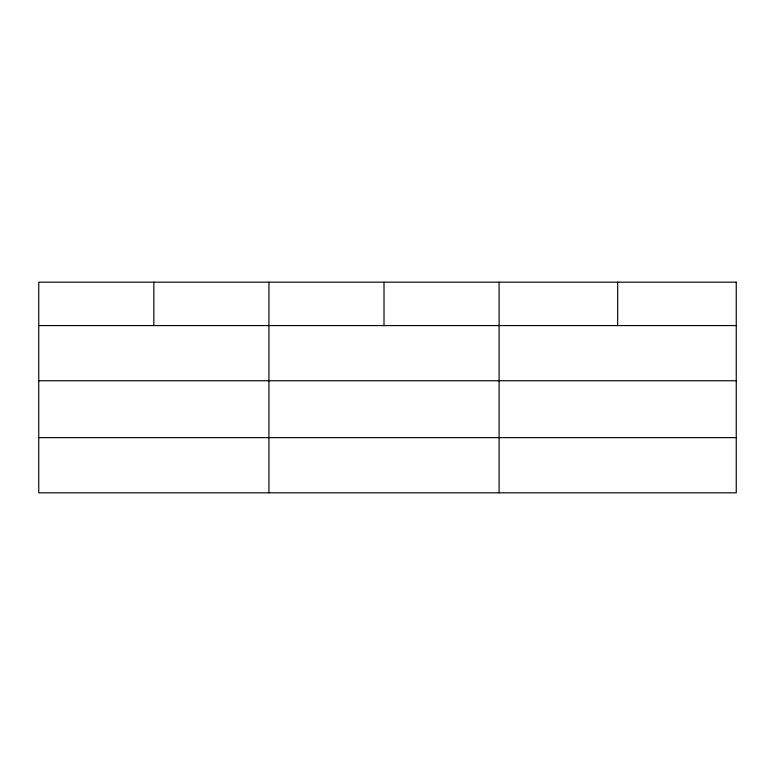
<?xml version="1.0" encoding="UTF-8"?>
<svg xmlns="http://www.w3.org/2000/svg" width="775" height="775" viewBox="0 0 775 775"><rect width="100%" height="100%" fill="white"/><g stroke="black" fill="none" stroke-linecap="round" stroke-linejoin="round"><path stroke-width="1.16" d="M38.75 325.568L736.25 325.568M38.75 380.757L736.25 380.757M38.75 437.633L736.25 437.633M617.675 282.177L617.675 325.568M499.1 282.177L499.1 492.823M384.012 282.177L384.012 325.568M268.925 282.177L268.925 492.823M153.838 282.177L153.838 325.568M736.25 282.177L38.75 282.177L38.75 492.823L736.25 492.823L736.25 282.177"/></g></svg>
